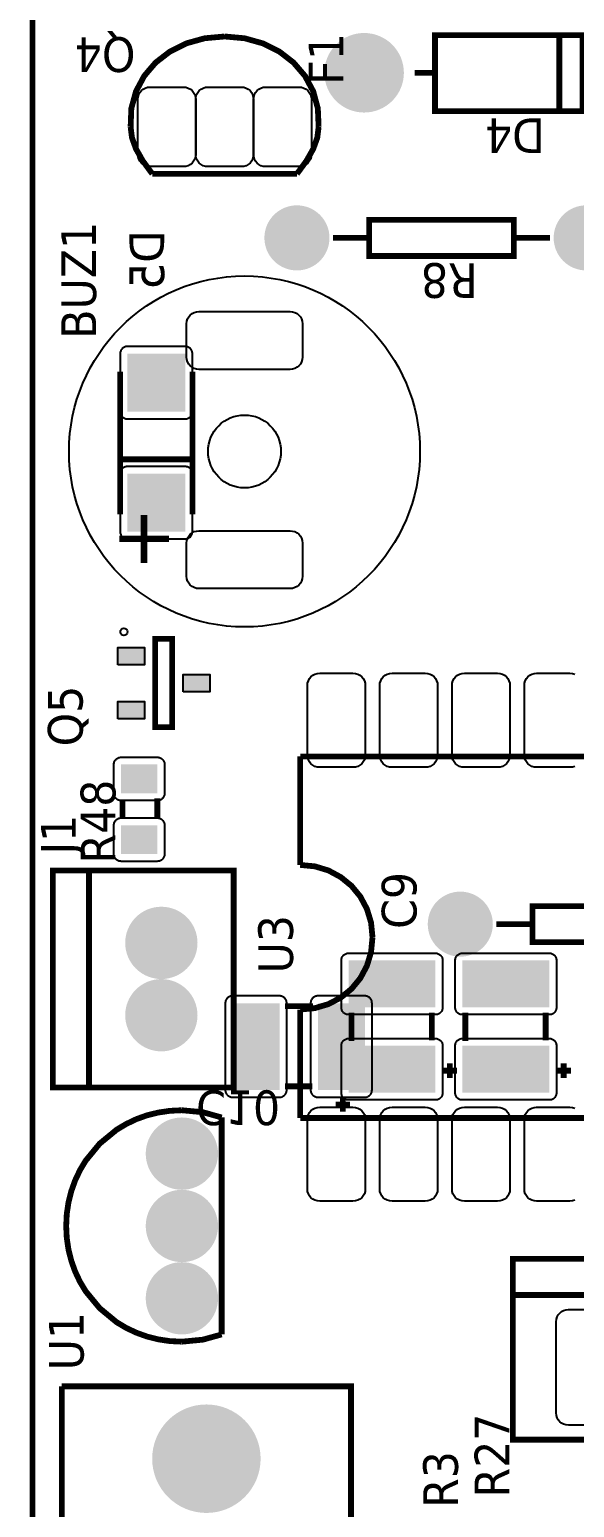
# Model space of a CAD drawing. Header units: millimetres. Extents: x 123.5 to 144.3, y 105.4 to 121.6.
# Drawn here: x 126.159 to 127.289, y 110.356 to 113.421 of the extents above; entities that cross this region are included whole.
import ezdxf

# ---------------------------------------------------------------- set-up
doc = ezdxf.new("R2010")
doc.units = ezdxf.units.MM
doc.layers.add('DESC', color=250, linetype='Continuous')
doc.styles.get("Standard").update_dxf_attribs({"font": 'tahoma.ttf'})

# ---------------------------------------------------------------- blocks, each defined once
blk = doc.blocks.new('RPAD')
blk.add_trace([(-0.5, -0.5), (-0.5, 0.5), (0.5, -0.5), (0.5, 0.5)])
blk = doc.blocks.new('EPAD')
at = {"const_width": 0.5}
blk.add_lwpolyline([(-0.25, 0, 1), (0.25, 0, 1)], format="xyb", close=True, dxfattribs=at)
blk = doc.blocks.new('CEGHV2')
for points, const_width in [([(126.3241, 109.9209), (131.1847, 109.9209), (131.1847, 113.926), (126.3241, 113.926), (126.3241, 109.9209)], 0.008), ([(126.3241, 109.9209), (131.1847, 109.9209), (131.1847, 113.926), (126.3241, 113.926), (126.3241, 109.9209)], 0.008), ([(126.3241, 109.9209), (131.1847, 109.9209), (131.1847, 113.926), (126.3241, 113.926), (126.3241, 109.9209)], 0.008), ([(128.0115, 113.6477), (128.3115, 113.6477), (128.3115, 113.8977), (128.0115, 113.8977), (128.0115, 113.6477)], 0.008), ([(128.0115, 113.6477), (128.3115, 113.6477), (128.3115, 113.8977), (128.0115, 113.8977), (128.0115, 113.6477)], 0.008), ([(128.0115, 113.6477), (128.3115, 113.6477), (128.3115, 113.8977), (128.0115, 113.8977), (128.0115, 113.6477)], 0.008), ([(127.5983, 113.8854), (127.5983, 113.4854), (126.7983, 113.4854)], 0.008), ([(126.7983, 113.8854), (127.5983, 113.8854)], 0.008), ([(127.5983, 113.8854), (127.5983, 113.4854), (126.7983, 113.4854)], 0.008), ([(126.7983, 113.8854), (127.5983, 113.8854)], 0.008), ([(127.5983, 113.8854), (127.5983, 113.4854), (126.7983, 113.4854)], 0.008), ([(126.7983, 113.8854), (127.5983, 113.8854)], 0.008), ([(127.6601, 113.7193), (127.6609, 113.7359), (127.6633, 113.752), (127.6672, 113.7675), (127.6725, 113.7822), (127.6791, 113.7963), (127.687, 113.8095), (127.7064, 113.833), (127.7299, 113.8524), (127.7431, 113.8603), (127.7571, 113.8669), (127.7719, 113.8722), (127.7874, 113.8761), (127.8035, 113.8785), (127.8201, 113.8793)], 0.008), ([(127.6601, 113.7193), (127.6609, 113.7359), (127.6633, 113.752), (127.6672, 113.7675), (127.6725, 113.7822), (127.6791, 113.7963), (127.687, 113.8095), (127.7064, 113.833), (127.7299, 113.8524), (127.7431, 113.8603), (127.7571, 113.8669), (127.7719, 113.8722), (127.7874, 113.8761), (127.8035, 113.8785), (127.8201, 113.8793)], 0.008), ([(127.6601, 113.7193), (127.6609, 113.7359), (127.6633, 113.752), (127.6672, 113.7675), (127.6725, 113.7822), (127.6791, 113.7963), (127.687, 113.8095), (127.7064, 113.833), (127.7299, 113.8524), (127.7431, 113.8603), (127.7571, 113.8669), (127.7719, 113.8722), (127.7874, 113.8761), (127.8035, 113.8785), (127.8201, 113.8793)], 0.008), ([(127.9801, 113.7193), (127.9793, 113.7359), (127.9769, 113.752), (127.9731, 113.7675), (127.9678, 113.7822), (127.9611, 113.7963), (127.9532, 113.8095), (127.9339, 113.833), (127.9103, 113.8524), (127.8971, 113.8603), (127.8831, 113.8669), (127.8683, 113.8722), (127.8528, 113.8761), (127.8367, 113.8785), (127.8201, 113.8793)], 0.008), ([(127.9801, 113.7193), (127.9793, 113.7359), (127.9769, 113.752), (127.9731, 113.7675), (127.9678, 113.7822), (127.9611, 113.7963), (127.9532, 113.8095), (127.9339, 113.833), (127.9103, 113.8524), (127.8971, 113.8603), (127.8831, 113.8669), (127.8683, 113.8722), (127.8528, 113.8761), (127.8367, 113.8785), (127.8201, 113.8793)], 0.008), ([(127.9801, 113.7193), (127.9793, 113.7359), (127.9769, 113.752), (127.9731, 113.7675), (127.9678, 113.7822), (127.9611, 113.7963), (127.9532, 113.8095), (127.9339, 113.833), (127.9103, 113.8524), (127.8971, 113.8603), (127.8831, 113.8669), (127.8683, 113.8722), (127.8528, 113.8761), (127.8367, 113.8785), (127.8201, 113.8793)], 0.008), ([(128.0115, 113.8477), (128.3115, 113.8477)], 0.008), ([(128.0115, 113.8477), (128.3115, 113.8477)], 0.008), ([(128.0115, 113.8477), (128.3115, 113.8477)], 0.008), ([(128.3832, 113.8013), (128.4102, 113.8013)], 0.008), ([(128.3832, 113.8013), (128.4102, 113.8013)], 0.008), ([(128.3832, 113.8013), (128.4102, 113.8013)], 0.008), ([(129.0011, 113.8047), (128.8041, 113.8047)], 0.008), ([(129.0011, 113.8047), (128.8041, 113.8047)], 0.008), ([(129.0011, 113.8047), (128.8041, 113.8047)], 0.008), ([(128.8801, 113.8047), (128.8801, 113.7047)], 0.008), ([(128.8801, 113.8047), (128.8801, 113.7047)], 0.008), ([(128.8801, 113.8047), (128.8801, 113.7047)], 0.008), ([(129.3398, 113.7902), (129.3247, 113.7883), (129.3092, 113.7827), (129.2927, 113.7733), (129.2748, 113.7602)], 0.008), ([(129.3398, 113.7902), (129.3247, 113.7883), (129.3092, 113.7827), (129.2927, 113.7733), (129.2748, 113.7602)], 0.008), ([(129.3398, 113.7902), (129.3247, 113.7883), (129.3092, 113.7827), (129.2927, 113.7733), (129.2748, 113.7602)], 0.008), ([(129.3398, 113.7902), (129.3654, 113.7892), (129.389, 113.7827), (129.4103, 113.7713), (129.4287, 113.7556), (129.4438, 113.736), (129.4552, 113.7133), (129.4623, 113.6878), (129.4648, 113.6602)], 0.008), ([(129.3398, 113.7902), (129.3654, 113.7892), (129.389, 113.7827), (129.4103, 113.7713), (129.4287, 113.7556), (129.4438, 113.736), (129.4552, 113.7133), (129.4623, 113.6878), (129.4648, 113.6602)], 0.008), ([(129.3398, 113.7902), (129.3654, 113.7892), (129.389, 113.7827), (129.4103, 113.7713), (129.4287, 113.7556), (129.4438, 113.736), (129.4552, 113.7133), (129.4623, 113.6878), (129.4648, 113.6602)], 0.008), ([(128.5097, 113.7562), (128.5097, 113.7326), (128.6318, 113.7326), (128.6318, 113.7562), (128.5097, 113.7562)], 0.00787), ([(128.5097, 113.7562), (128.5097, 113.7326), (128.6318, 113.7326), (128.6318, 113.7562), (128.5097, 113.7562)], 0.00787), ([(128.5097, 113.7562), (128.5097, 113.7326), (128.6318, 113.7326), (128.6318, 113.7562), (128.5097, 113.7562)], 0.00787), ([(129.2748, 113.7602), (129.2748, 113.5602)], 0.008), ([(129.2748, 113.7602), (129.2748, 113.5602)], 0.008), ([(129.2748, 113.7602), (129.2748, 113.5602)], 0.008), ([(128.3832, 113.7533), (128.4112, 113.7533)], 0.008), ([(128.3832, 113.7533), (128.4112, 113.7533)], 0.008), ([(128.3832, 113.7533), (128.4112, 113.7533)], 0.008), ([(127.6601, 113.7193), (127.6629, 113.6903), (127.6701, 113.6643)], 0.008), ([(127.6601, 113.7193), (127.6629, 113.6903), (127.6701, 113.6643)], 0.008), ([(127.6601, 113.7193), (127.6629, 113.6903), (127.6701, 113.6643)], 0.008), ([(127.9801, 113.7193), (127.9774, 113.6903), (127.9701, 113.6643)], 0.008), ([(127.9801, 113.7193), (127.9774, 113.6903), (127.9701, 113.6643)], 0.008), ([(127.9801, 113.7193), (127.9774, 113.6903), (127.9701, 113.6643)], 0.008), ([(128.8041, 113.7047), (129.0011, 113.7047)], 0.008), ([(128.8041, 113.7047), (129.0011, 113.7047)], 0.008), ([(128.8041, 113.7047), (129.0011, 113.7047)], 0.008), ([(127.6701, 113.6643), (127.9701, 113.6643)], 0.008), ([(127.6701, 113.6643), (127.9701, 113.6643)], 0.008), ([(127.6701, 113.6643), (127.9701, 113.6643)], 0.008), ([(129.3398, 113.5302), (129.3654, 113.5313), (129.389, 113.5377), (129.4103, 113.5491), (129.4287, 113.5649), (129.4438, 113.5844), (129.4552, 113.6072), (129.4623, 113.6326), (129.4648, 113.6602)], 0.008), ([(129.3398, 113.5302), (129.3654, 113.5313), (129.389, 113.5377), (129.4103, 113.5491), (129.4287, 113.5649), (129.4438, 113.5844), (129.4552, 113.6072), (129.4623, 113.6326), (129.4648, 113.6602)], 0.008), ([(129.3398, 113.5302), (129.3654, 113.5313), (129.389, 113.5377), (129.4103, 113.5491), (129.4287, 113.5649), (129.4438, 113.5844), (129.4552, 113.6072), (129.4623, 113.6326), (129.4648, 113.6602)], 0.008), ([(128.0131, 113.5768), (128.0131, 113.5388)], 0.008), ([(128.0131, 113.5768), (128.0131, 113.5388)], 0.008), ([(128.0131, 113.5768), (128.0131, 113.5388)], 0.008), ([(128.1241, 113.5768), (128.1241, 113.5378)], 0.008), ([(128.1241, 113.5768), (128.1241, 113.5378)], 0.008), ([(128.1241, 113.5768), (128.1241, 113.5378)], 0.008), ([(127.9693, 113.5557), (128.1193, 113.5557)], 0.008), ([(127.9693, 113.5557), (127.9693, 111.5557)], 0.008), ([(127.9693, 113.5557), (128.1193, 113.5557)], 0.008), ([(127.9693, 113.5557), (127.9693, 111.5557)], 0.008), ([(127.9693, 113.5557), (128.1193, 113.5557)], 0.008), ([(127.9693, 113.5557), (127.9693, 111.5557)], 0.008), ([(128.2193, 113.4557), (128.1987, 113.4577), (128.1796, 113.4635), (128.1626, 113.4726), (128.1479, 113.4847), (128.1359, 113.4995), (128.1269, 113.5165), (128.1213, 113.5353), (128.1193, 113.5557)], 0.008), ([(128.2193, 113.4557), (128.1987, 113.4577), (128.1796, 113.4635), (128.1626, 113.4726), (128.1479, 113.4847), (128.1359, 113.4995), (128.1269, 113.5165), (128.1213, 113.5353), (128.1193, 113.5557)], 0.008), ([(128.2193, 113.4557), (128.1987, 113.4577), (128.1796, 113.4635), (128.1626, 113.4726), (128.1479, 113.4847), (128.1359, 113.4995), (128.1269, 113.5165), (128.1213, 113.5353), (128.1193, 113.5557)], 0.008), ([(128.2193, 113.4557), (128.2397, 113.4577), (128.2586, 113.4635), (128.2756, 113.4726), (128.2903, 113.4847), (128.3024, 113.4995), (128.3116, 113.5165), (128.3173, 113.5353), (128.3193, 113.5557)], 0.008), ([(128.2193, 113.4557), (128.2397, 113.4577), (128.2586, 113.4635), (128.2756, 113.4726), (128.2903, 113.4847), (128.3024, 113.4995), (128.3116, 113.5165), (128.3173, 113.5353), (128.3193, 113.5557)], 0.008), ([(128.2193, 113.4557), (128.2397, 113.4577), (128.2586, 113.4635), (128.2756, 113.4726), (128.2903, 113.4847), (128.3024, 113.4995), (128.3116, 113.5165), (128.3173, 113.5353), (128.3193, 113.5557)], 0.008), ([(128.3193, 113.5557), (128.4693, 113.5557)], 0.008), ([(128.3193, 113.5557), (128.4693, 113.5557)], 0.008), ([(128.3193, 113.5557), (128.4693, 113.5557)], 0.008), ([(128.4693, 113.5557), (128.4693, 111.5557)], 0.008), ([(128.4693, 113.5557), (128.4693, 111.5557)], 0.008), ([(128.4693, 113.5557), (128.4693, 111.5557)], 0.008), ([(129.3398, 113.5302), (129.3247, 113.5321), (129.3092, 113.5377), (129.2927, 113.5471), (129.2748, 113.5602)], 0.008), ([(129.3398, 113.5302), (129.3247, 113.5321), (129.3092, 113.5377), (129.2927, 113.5471), (129.2748, 113.5602)], 0.008), ([(129.3398, 113.5302), (129.3247, 113.5321), (129.3092, 113.5377), (129.2927, 113.5471), (129.2748, 113.5602)], 0.008), ([(129.1863, 113.4602), (129.1863, 113.5102)], 0.008), ([(129.1863, 113.4602), (129.1863, 113.5102)], 0.008), ([(129.1863, 113.4602), (129.1863, 113.5102)], 0.008), ([(127.9981, 113.4968), (127.9781, 113.4968)], 0.008), ([(127.9981, 113.4968), (127.9781, 113.4968)], 0.008), ([(127.9981, 113.4968), (127.9781, 113.4968)], 0.008), ([(127.9881, 113.5068), (127.9881, 113.4868)], 0.008), ([(127.9881, 113.5068), (127.9881, 113.4868)], 0.008), ([(127.9881, 113.5068), (127.9881, 113.4868)], 0.008), ([(128.1148, 113.4848), (128.0758, 113.4848)], 0.008), ([(128.1148, 113.4848), (128.0758, 113.4848)], 0.008), ([(128.1148, 113.4848), (128.0758, 113.4848)], 0.008), ([(129.1613, 113.2602), (129.2113, 113.2602), (129.2113, 113.4602), (129.1613, 113.4602), (129.1613, 113.2602)], 0.008), ([(129.1613, 113.2602), (129.2113, 113.2602), (129.2113, 113.4602), (129.1613, 113.4602), (129.1613, 113.2602)], 0.008), ([(129.1613, 113.2602), (129.2113, 113.2602), (129.2113, 113.4602), (129.1613, 113.4602), (129.1613, 113.2602)], 0.008), ([(129.4146, 113.3693), (129.4146, 113.3973)], 0.008), ([(129.4146, 113.3693), (129.4146, 113.3973)], 0.008), ([(129.4146, 113.3693), (129.4146, 113.3973)], 0.008), ([(128.1148, 113.3738), (128.0768, 113.3738)], 0.008), ([(128.1148, 113.3738), (128.0768, 113.3738)], 0.008), ([(128.1148, 113.3738), (128.0768, 113.3738)], 0.008), ([(129.3616, 113.1653), (129.4666, 113.1653), (129.4666, 113.3693), (129.3616, 113.3693), (129.3616, 113.1653)], 0.008), ([(129.3616, 113.1653), (129.4666, 113.1653), (129.4666, 113.3693), (129.3616, 113.3693), (129.3616, 113.1653)], 0.008), ([(129.3616, 113.1653), (129.4666, 113.1653), (129.4666, 113.3693), (129.3616, 113.3693), (129.3616, 113.1653)], 0.008), ([(128.0448, 113.3488), (128.0248, 113.3488)], 0.008), ([(128.0448, 113.3488), (128.0248, 113.3488)], 0.008), ([(128.0448, 113.3488), (128.0248, 113.3488)], 0.008), ([(128.0348, 113.3588), (128.0348, 113.3388)], 0.008), ([(128.0348, 113.3588), (128.0348, 113.3388)], 0.008), ([(128.0348, 113.3588), (128.0348, 113.3388)], 0.008), ([(128.1148, 113.3273), (128.0758, 113.3273)], 0.008), ([(128.1148, 113.3273), (128.0758, 113.3273)], 0.008), ([(128.1148, 113.3273), (128.0758, 113.3273)], 0.008), ([(128.2374, 113.2843), (128.2374, 113.2343)], 0.008), ([(128.2374, 113.2843), (128.2374, 113.2343)], 0.008), ([(128.2374, 113.2843), (128.2374, 113.2343)], 0.008), ([(127.5246, 112.3617), (127.7746, 112.3617), (127.7746, 113.2617), (127.5246, 113.2617), (127.5246, 112.3617)], 0.008), ([(127.5246, 112.3617), (127.7746, 112.3617), (127.7746, 113.2617), (127.5246, 113.2617), (127.5246, 112.3617)], 0.008), ([(127.5246, 112.3617), (127.7746, 112.3617), (127.7746, 113.2617), (127.5246, 113.2617), (127.5246, 112.3617)], 0.008), ([(127.7246, 113.2617), (127.7246, 112.3617)], 0.008), ([(127.7246, 113.2617), (127.7246, 112.3617)], 0.008), ([(127.7246, 113.2617), (127.7246, 112.3617)], 0.008), ([(129.1863, 113.2102), (129.1863, 113.2602)], 0.008), ([(129.1863, 113.2102), (129.1863, 113.2602)], 0.008), ([(129.1863, 113.2102), (129.1863, 113.2602)], 0.008), ([(128.2124, 113.0343), (128.2624, 113.0343), (128.2624, 113.2343), (128.2124, 113.2343), (128.2124, 113.0343)], 0.008), ([(128.2124, 113.0343), (128.2624, 113.0343), (128.2624, 113.2343), (128.2124, 113.2343), (128.2124, 113.0343)], 0.008), ([(128.2124, 113.0343), (128.2624, 113.0343), (128.2624, 113.2343), (128.2124, 113.2343), (128.2124, 113.0343)], 0.008), ([(128.1148, 113.2163), (128.0768, 113.2163)], 0.008), ([(128.1148, 113.2163), (128.0768, 113.2163)], 0.008), ([(128.1148, 113.2163), (128.0768, 113.2163)], 0.008), ([(128.0448, 113.1913), (128.0248, 113.1913)], 0.008), ([(128.0448, 113.1913), (128.0248, 113.1913)], 0.008), ([(128.0448, 113.1913), (128.0248, 113.1913)], 0.008), ([(128.0348, 113.2013), (128.0348, 113.1813)], 0.008), ([(128.0348, 113.2013), (128.0348, 113.1813)], 0.008), ([(128.0348, 113.2013), (128.0348, 113.1813)], 0.008), ([(129.3626, 113.1973), (129.4656, 113.1973)], 0.008), ([(129.3626, 113.1973), (129.4656, 113.1973)], 0.008), ([(129.3626, 113.1973), (129.4656, 113.1973)], 0.008)]:
    blk.add_lwpolyline(points, dxfattribs=dict(const_width=const_width))
for points in [[(128.3342, 113.8133), (128.3742, 113.8133), (128.3753, 113.8133), (128.3763, 113.8131), (128.3772, 113.8129), (128.3782, 113.8126), (128.379, 113.8121), (128.3799, 113.8117), (128.3806, 113.8111), (128.3813, 113.8104), (128.382, 113.8097), (128.3825, 113.809), (128.383, 113.8081), (128.3835, 113.8073), (128.3838, 113.8063), (128.384, 113.8054), (128.3842, 113.8044), (128.3842, 113.8033), (128.3842, 113.7533), (128.3842, 113.7523), (128.384, 113.7513), (128.3838, 113.7503), (128.3835, 113.7494), (128.383, 113.7485), (128.3825, 113.7477), (128.382, 113.7469), (128.3813, 113.7462), (128.3806, 113.7456), (128.3799, 113.745), (128.379, 113.7445), (128.3782, 113.7441), (128.3772, 113.7438), (128.3763, 113.7435), (128.3753, 113.7434), (128.3742, 113.7433), (128.3342, 113.7433), (128.3332, 113.7434), (128.3322, 113.7435), (128.3312, 113.7438), (128.3303, 113.7441), (128.3294, 113.7445), (128.3286, 113.745), (128.3278, 113.7456), (128.3271, 113.7462), (128.3265, 113.7469), (128.3259, 113.7477), (128.3254, 113.7485), (128.325, 113.7494), (128.3247, 113.7503), (128.3244, 113.7513), (128.3243, 113.7523), (128.3242, 113.7533), (128.3242, 113.8033), (128.3243, 113.8044), (128.3244, 113.8054), (128.3247, 113.8063), (128.325, 113.8073), (128.3254, 113.8081), (128.3259, 113.809), (128.3265, 113.8097), (128.3271, 113.8104), (128.3278, 113.8111), (128.3286, 113.8117), (128.3294, 113.8121), (128.3303, 113.8126), (128.3312, 113.8129), (128.3322, 113.8131), (128.3332, 113.8133), (128.3342, 113.8133)], [(128.4182, 113.8133), (128.4582, 113.8133), (128.4593, 113.8133), (128.4603, 113.8131), (128.4612, 113.8129), (128.4622, 113.8126), (128.463, 113.8121), (128.4639, 113.8117), (128.4646, 113.8111), (128.4653, 113.8104), (128.466, 113.8097), (128.4665, 113.809), (128.467, 113.8081), (128.4675, 113.8073), (128.4678, 113.8063), (128.468, 113.8054), (128.4682, 113.8044), (128.4682, 113.8033), (128.4682, 113.7533), (128.4682, 113.7523), (128.468, 113.7513), (128.4678, 113.7503), (128.4675, 113.7494), (128.467, 113.7485), (128.4665, 113.7477), (128.466, 113.7469), (128.4653, 113.7462), (128.4646, 113.7456), (128.4639, 113.745), (128.463, 113.7445), (128.4622, 113.7441), (128.4612, 113.7438), (128.4603, 113.7435), (128.4593, 113.7434), (128.4582, 113.7433), (128.4182, 113.7433), (128.4172, 113.7434), (128.4162, 113.7435), (128.4152, 113.7438), (128.4143, 113.7441), (128.4134, 113.7445), (128.4126, 113.745), (128.4118, 113.7456), (128.4111, 113.7462), (128.4105, 113.7469), (128.4099, 113.7477), (128.4094, 113.7485), (128.409, 113.7494), (128.4087, 113.7503), (128.4084, 113.7513), (128.4083, 113.7523), (128.4082, 113.7533), (128.4082, 113.8033), (128.4083, 113.8044), (128.4084, 113.8054), (128.4087, 113.8063), (128.409, 113.8073), (128.4094, 113.8081), (128.4099, 113.809), (128.4105, 113.8097), (128.4111, 113.8104), (128.4118, 113.8111), (128.4126, 113.8117), (128.4134, 113.8121), (128.4143, 113.8126), (128.4152, 113.8129), (128.4162, 113.8131), (128.4172, 113.8133), (128.4182, 113.8133)], [(128.5213, 113.8081), (128.5453, 113.8081), (128.5453, 113.7711), (128.5213, 113.7711), (128.5213, 113.8081)], [(128.5961, 113.8081), (128.6201, 113.8081), (128.6201, 113.7711), (128.5961, 113.7711), (128.5961, 113.8081)], [(128.8601, 113.8047), (128.7801, 113.8047), (128.7791, 113.8047), (128.7781, 113.8045), (128.7771, 113.8043), (128.7762, 113.8039), (128.7753, 113.8035), (128.7745, 113.803), (128.7737, 113.8025), (128.773, 113.8018), (128.7724, 113.8011), (128.7718, 113.8003), (128.7713, 113.7995), (128.7709, 113.7986), (128.7706, 113.7977), (128.7703, 113.7968), (128.7702, 113.7957), (128.7701, 113.7947), (128.7701, 113.7147), (128.7702, 113.7137), (128.7703, 113.7127), (128.7706, 113.7117), (128.7709, 113.7108), (128.7713, 113.7099), (128.7718, 113.7091), (128.7724, 113.7083), (128.773, 113.7076), (128.7737, 113.707), (128.7745, 113.7064), (128.7753, 113.7059), (128.7762, 113.7055), (128.7771, 113.7052), (128.7781, 113.7049), (128.7791, 113.7048), (128.7801, 113.7047), (128.8601, 113.7047), (128.8612, 113.7048), (128.8622, 113.7049), (128.8631, 113.7052), (128.8641, 113.7055), (128.8649, 113.7059), (128.8658, 113.7064), (128.8665, 113.707), (128.8672, 113.7076), (128.8679, 113.7083), (128.8684, 113.7091), (128.8689, 113.7099), (128.8693, 113.7108), (128.8697, 113.7117), (128.8699, 113.7127), (128.8701, 113.7137), (128.8701, 113.7147), (128.8701, 113.7947), (128.8701, 113.7957), (128.8699, 113.7968), (128.8697, 113.7977), (128.8693, 113.7986), (128.8689, 113.7995), (128.8684, 113.8003), (128.8679, 113.8011), (128.8672, 113.8018), (128.8665, 113.8025), (128.8658, 113.803), (128.8649, 113.8035), (128.8641, 113.8039), (128.8631, 113.8043), (128.8622, 113.8045), (128.8612, 113.8047), (128.8601, 113.8047)], [(129.0261, 113.8047), (128.9461, 113.8047), (128.9451, 113.8047), (128.9441, 113.8045), (128.9431, 113.8043), (128.9422, 113.8039), (128.9413, 113.8035), (128.9405, 113.803), (128.9397, 113.8025), (128.939, 113.8018), (128.9384, 113.8011), (128.9378, 113.8003), (128.9373, 113.7995), (128.9369, 113.7986), (128.9366, 113.7977), (128.9363, 113.7968), (128.9362, 113.7957), (128.9361, 113.7947), (128.9361, 113.7147), (128.9362, 113.7137), (128.9363, 113.7127), (128.9366, 113.7117), (128.9369, 113.7108), (128.9373, 113.7099), (128.9378, 113.7091), (128.9384, 113.7083), (128.939, 113.7076), (128.9397, 113.707), (128.9405, 113.7064), (128.9413, 113.7059), (128.9422, 113.7055), (128.9431, 113.7052), (128.9441, 113.7049), (128.9451, 113.7048), (128.9461, 113.7047), (129.0261, 113.7047), (129.0272, 113.7048), (129.0282, 113.7049), (129.0291, 113.7052), (129.0301, 113.7055), (129.0309, 113.7059), (129.0318, 113.7064), (129.0325, 113.707), (129.0332, 113.7076), (129.0339, 113.7083), (129.0344, 113.7091), (129.0349, 113.7099), (129.0353, 113.7108), (129.0357, 113.7117), (129.0359, 113.7127), (129.0361, 113.7137), (129.0361, 113.7147), (129.0361, 113.7947), (129.0361, 113.7957), (129.0359, 113.7968), (129.0357, 113.7977), (129.0353, 113.7986), (129.0349, 113.7995), (129.0344, 113.8003), (129.0339, 113.8011), (129.0332, 113.8018), (129.0325, 113.8025), (129.0318, 113.803), (129.0309, 113.8035), (129.0301, 113.8039), (129.0291, 113.8043), (129.0282, 113.8045), (129.0272, 113.8047), (129.0261, 113.8047)], [(129.3948, 113.7632), (129.3948, 113.7172), (129.3945, 113.7137), (129.3935, 113.7105), (129.3919, 113.7076), (129.3899, 113.7051), (129.3874, 113.7031), (129.3845, 113.7015), (129.3813, 113.7006), (129.3778, 113.7002), (129.3018, 113.7002), (129.2983, 113.7006), (129.2951, 113.7015), (129.2922, 113.7031), (129.2897, 113.7051), (129.2877, 113.7076), (129.2861, 113.7105), (129.2851, 113.7137), (129.2848, 113.7172), (129.2848, 113.7632), (129.2851, 113.7667), (129.2861, 113.7699), (129.2877, 113.7728), (129.2897, 113.7753), (129.2922, 113.7774), (129.2951, 113.7789), (129.2983, 113.7799), (129.3018, 113.7802), (129.3778, 113.7802), (129.3813, 113.7799), (129.3845, 113.7789), (129.3874, 113.7774), (129.3899, 113.7753), (129.3919, 113.7728), (129.3935, 113.7699), (129.3945, 113.7667), (129.3948, 113.7632)], [(128.5587, 113.7176), (128.5827, 113.7176), (128.5827, 113.6806), (128.5587, 113.6806), (128.5587, 113.7176)], [(128.7184, 113.7127), (128.7644, 113.7127), (128.7679, 113.7123), (128.7711, 113.7114), (128.774, 113.7098), (128.7765, 113.7077), (128.7785, 113.7052), (128.7801, 113.7024), (128.781, 113.6991), (128.7814, 113.6957), (128.7814, 113.5697), (128.781, 113.5662), (128.7801, 113.563), (128.7785, 113.5601), (128.7765, 113.5576), (128.774, 113.5555), (128.7711, 113.554), (128.7679, 113.553), (128.7644, 113.5527), (128.7184, 113.5527), (128.7149, 113.553), (128.7117, 113.554), (128.7088, 113.5555), (128.7063, 113.5576), (128.7042, 113.5601), (128.7027, 113.563), (128.7017, 113.5662), (128.7014, 113.5697), (128.7014, 113.6957), (128.7017, 113.6991), (128.7027, 113.7024), (128.7042, 113.7052), (128.7063, 113.7077), (128.7088, 113.7098), (128.7117, 113.7114), (128.7149, 113.7123), (128.7184, 113.7127)], [(129.0215, 113.7127), (129.0675, 113.7127), (129.071, 113.7123), (129.0742, 113.7114), (129.0771, 113.7098), (129.0796, 113.7077), (129.0817, 113.7052), (129.0832, 113.7024), (129.0842, 113.6991), (129.0845, 113.6957), (129.0845, 113.5697), (129.0842, 113.5662), (129.0832, 113.563), (129.0817, 113.5601), (129.0796, 113.5576), (129.0771, 113.5555), (129.0742, 113.554), (129.071, 113.553), (129.0675, 113.5527), (129.0215, 113.5527), (129.018, 113.553), (129.0148, 113.554), (129.0119, 113.5555), (129.0094, 113.5576), (129.0074, 113.5601), (129.0058, 113.563), (129.0049, 113.5662), (129.0045, 113.5697), (129.0045, 113.6957), (129.0049, 113.6991), (129.0058, 113.7024), (129.0074, 113.7052), (129.0094, 113.7077), (129.0119, 113.7098), (129.0148, 113.7114), (129.018, 113.7123), (129.0215, 113.7127)], [(129.3948, 113.6832), (129.3948, 113.6372), (129.3945, 113.6337), (129.3935, 113.6305), (129.3919, 113.6276), (129.3899, 113.6251), (129.3874, 113.6231), (129.3845, 113.6215), (129.3813, 113.6206), (129.3778, 113.6202), (129.3018, 113.6202), (129.2983, 113.6206), (129.2951, 113.6215), (129.2922, 113.6231), (129.2897, 113.6251), (129.2877, 113.6276), (129.2861, 113.6305), (129.2851, 113.6337), (129.2848, 113.6372), (129.2848, 113.6832), (129.2851, 113.6867), (129.2861, 113.6899), (129.2877, 113.6928), (129.2897, 113.6953), (129.2922, 113.6974), (129.2951, 113.6989), (129.2983, 113.6999), (129.3018, 113.7002), (129.3778, 113.7002), (129.3813, 113.6999), (129.3845, 113.6989), (129.3874, 113.6974), (129.3899, 113.6953), (129.3919, 113.6928), (129.3935, 113.6899), (129.3945, 113.6867), (129.3948, 113.6832)], [(127.9981, 113.6493), (127.9981, 113.5843), (127.9982, 113.5833), (127.9983, 113.5823), (127.9986, 113.5813), (127.9989, 113.5804), (127.9993, 113.5795), (127.9998, 113.5787), (128.0004, 113.5779), (128.001, 113.5772), (128.0017, 113.5766), (128.0025, 113.576), (128.0033, 113.5755), (128.0042, 113.5751), (128.0051, 113.5747), (128.0061, 113.5745), (128.0071, 113.5744), (128.0081, 113.5743), (128.1281, 113.5743), (128.1292, 113.5744), (128.1302, 113.5745), (128.1312, 113.5747), (128.1321, 113.5751), (128.133, 113.5755), (128.1338, 113.576), (128.1346, 113.5766), (128.1353, 113.5772), (128.1359, 113.5779), (128.1365, 113.5787), (128.137, 113.5795), (128.1374, 113.5804), (128.1377, 113.5813), (128.1379, 113.5823), (128.1381, 113.5833), (128.1381, 113.5843), (128.1381, 113.6493), (128.1381, 113.6503), (128.1379, 113.6513), (128.1377, 113.6523), (128.1374, 113.6532), (128.137, 113.6541), (128.1365, 113.6549), (128.1359, 113.6557), (128.1353, 113.6564), (128.1346, 113.6571), (128.1338, 113.6576), (128.133, 113.6581), (128.1321, 113.6585), (128.1312, 113.6589), (128.1302, 113.6591), (128.1292, 113.6593), (128.1281, 113.6593), (128.0081, 113.6593), (128.0071, 113.6593), (128.0061, 113.6591), (128.0051, 113.6589), (128.0042, 113.6585), (128.0033, 113.6581), (128.0025, 113.6576), (128.0017, 113.6571), (128.001, 113.6564), (128.0004, 113.6557), (127.9998, 113.6549), (127.9993, 113.6541), (127.9989, 113.6532), (127.9986, 113.6523), (127.9983, 113.6513), (127.9982, 113.6503), (127.9981, 113.6493)], [(129.3948, 113.6032), (129.3948, 113.5572), (129.3945, 113.5537), (129.3935, 113.5505), (129.3919, 113.5476), (129.3899, 113.5451), (129.3874, 113.5431), (129.3845, 113.5415), (129.3813, 113.5406), (129.3778, 113.5402), (129.3018, 113.5402), (129.2983, 113.5406), (129.2951, 113.5415), (129.2922, 113.5431), (129.2897, 113.5451), (129.2877, 113.5476), (129.2861, 113.5505), (129.2851, 113.5537), (129.2848, 113.5572), (129.2848, 113.6032), (129.2851, 113.6067), (129.2861, 113.6099), (129.2877, 113.6128), (129.2897, 113.6153), (129.2922, 113.6174), (129.2951, 113.6189), (129.2983, 113.6199), (129.3018, 113.6202), (129.3778, 113.6202), (129.3813, 113.6199), (129.3845, 113.6189), (129.3874, 113.6174), (129.3899, 113.6153), (129.3919, 113.6128), (129.3935, 113.6099), (129.3945, 113.6067), (129.3948, 113.6032)], [(127.9843, 113.5287), (127.9843, 113.4827), (127.984, 113.4792), (127.983, 113.476), (127.9815, 113.4731), (127.9794, 113.4706), (127.9769, 113.4686), (127.974, 113.467), (127.9708, 113.466), (127.9673, 113.4657), (127.8713, 113.4657), (127.8678, 113.466), (127.8646, 113.467), (127.8617, 113.4686), (127.8592, 113.4706), (127.8572, 113.4731), (127.8556, 113.476), (127.8547, 113.4792), (127.8543, 113.4827), (127.8543, 113.5287), (127.8547, 113.5322), (127.8556, 113.5354), (127.8572, 113.5383), (127.8592, 113.5408), (127.8617, 113.5429), (127.8646, 113.5444), (127.8678, 113.5454), (127.8713, 113.5457), (127.9673, 113.5457), (127.9708, 113.5454), (127.974, 113.5444), (127.9769, 113.5429), (127.9794, 113.5408), (127.9815, 113.5383), (127.983, 113.5354), (127.984, 113.5322), (127.9843, 113.5287)], [(127.9981, 113.5313), (127.9981, 113.4663), (127.9982, 113.4653), (127.9983, 113.4643), (127.9986, 113.4633), (127.9989, 113.4624), (127.9993, 113.4615), (127.9998, 113.4607), (128.0004, 113.4599), (128.001, 113.4592), (128.0017, 113.4586), (128.0025, 113.458), (128.0033, 113.4575), (128.0042, 113.4571), (128.0051, 113.4567), (128.0061, 113.4565), (128.0071, 113.4564), (128.0081, 113.4563), (128.1281, 113.4563), (128.1292, 113.4564), (128.1302, 113.4565), (128.1312, 113.4567), (128.1321, 113.4571), (128.133, 113.4575), (128.1338, 113.458), (128.1346, 113.4586), (128.1353, 113.4592), (128.1359, 113.4599), (128.1365, 113.4607), (128.137, 113.4615), (128.1374, 113.4624), (128.1377, 113.4633), (128.1379, 113.4643), (128.1381, 113.4653), (128.1381, 113.4663), (128.1381, 113.5313), (128.1381, 113.5323), (128.1379, 113.5333), (128.1377, 113.5343), (128.1374, 113.5352), (128.137, 113.5361), (128.1365, 113.5369), (128.1359, 113.5377), (128.1353, 113.5384), (128.1346, 113.5391), (128.1338, 113.5396), (128.133, 113.5401), (128.1321, 113.5405), (128.1312, 113.5409), (128.1302, 113.5411), (128.1292, 113.5413), (128.1281, 113.5413), (128.0081, 113.5413), (128.0071, 113.5413), (128.0061, 113.5411), (128.0051, 113.5409), (128.0042, 113.5405), (128.0033, 113.5401), (128.0025, 113.5396), (128.0017, 113.5391), (128.001, 113.5384), (128.0004, 113.5377), (127.9998, 113.5369), (127.9993, 113.5361), (127.9989, 113.5352), (127.9986, 113.5343), (127.9983, 113.5333), (127.9982, 113.5323), (127.9981, 113.5313)], [(128.4543, 113.4827), (128.4543, 113.5287), (128.4547, 113.5322), (128.4556, 113.5354), (128.4572, 113.5383), (128.4592, 113.5408), (128.4617, 113.5429), (128.4646, 113.5444), (128.4678, 113.5454), (128.4713, 113.5457), (128.5673, 113.5457), (128.5708, 113.5454), (128.574, 113.5444), (128.5769, 113.5429), (128.5794, 113.5408), (128.5815, 113.5383), (128.583, 113.5354), (128.584, 113.5322), (128.5843, 113.5287), (128.5843, 113.4827), (128.584, 113.4792), (128.583, 113.476), (128.5815, 113.4731), (128.5794, 113.4706), (128.5769, 113.4686), (128.574, 113.467), (128.5708, 113.466), (128.5673, 113.4657), (128.4713, 113.4657), (128.4678, 113.466), (128.4646, 113.467), (128.4617, 113.4686), (128.4592, 113.4706), (128.4572, 113.4731), (128.4556, 113.476), (128.4547, 113.4792), (128.4543, 113.4827)], [(128.0693, 113.3588), (128.0043, 113.3588), (128.0032, 113.3588), (128.0022, 113.359), (128.0013, 113.3592), (128.0003, 113.3595), (127.9995, 113.36), (127.9986, 113.3604), (127.9979, 113.361), (127.9972, 113.3617), (127.9965, 113.3624), (127.9959, 113.3631), (127.9954, 113.364), (127.995, 113.3648), (127.9947, 113.3658), (127.9945, 113.3667), (127.9943, 113.3677), (127.9943, 113.3688), (127.9943, 113.4888), (127.9943, 113.4898), (127.9945, 113.4908), (127.9947, 113.4918), (127.995, 113.4927), (127.9954, 113.4936), (127.9959, 113.4944), (127.9965, 113.4952), (127.9972, 113.4959), (127.9979, 113.4965), (127.9986, 113.4971), (127.9995, 113.4976), (128.0003, 113.498), (128.0013, 113.4983), (128.0022, 113.4986), (128.0032, 113.4987), (128.0043, 113.4988), (128.0693, 113.4988), (128.0703, 113.4987), (128.0713, 113.4986), (128.0723, 113.4983), (128.0732, 113.498), (128.0741, 113.4976), (128.0749, 113.4971), (128.0757, 113.4965), (128.0764, 113.4959), (128.077, 113.4952), (128.0776, 113.4944), (128.0781, 113.4936), (128.0785, 113.4927), (128.0788, 113.4918), (128.0791, 113.4908), (128.0792, 113.4898), (128.0793, 113.4888), (128.0793, 113.3688), (128.0792, 113.3677), (128.0791, 113.3667), (128.0788, 113.3658), (128.0785, 113.3648), (128.0781, 113.364), (128.0776, 113.3631), (128.077, 113.3624), (128.0764, 113.3617), (128.0757, 113.361), (128.0749, 113.3604), (128.0741, 113.36), (128.0732, 113.3595), (128.0723, 113.3592), (128.0713, 113.359), (128.0703, 113.3588), (128.0693, 113.3588)], [(128.1873, 113.3588), (128.1223, 113.3588), (128.1212, 113.3588), (128.1202, 113.359), (128.1193, 113.3592), (128.1183, 113.3595), (128.1175, 113.36), (128.1166, 113.3604), (128.1159, 113.361), (128.1152, 113.3617), (128.1145, 113.3624), (128.1139, 113.3631), (128.1134, 113.364), (128.113, 113.3648), (128.1127, 113.3658), (128.1125, 113.3667), (128.1123, 113.3677), (128.1123, 113.3688), (128.1123, 113.4888), (128.1123, 113.4898), (128.1125, 113.4908), (128.1127, 113.4918), (128.113, 113.4927), (128.1134, 113.4936), (128.1139, 113.4944), (128.1145, 113.4952), (128.1152, 113.4959), (128.1159, 113.4965), (128.1166, 113.4971), (128.1175, 113.4976), (128.1183, 113.498), (128.1193, 113.4983), (128.1202, 113.4986), (128.1212, 113.4987), (128.1223, 113.4988), (128.1873, 113.4988), (128.1883, 113.4987), (128.1893, 113.4986), (128.1903, 113.4983), (128.1912, 113.498), (128.1921, 113.4976), (128.1929, 113.4971), (128.1937, 113.4965), (128.1944, 113.4959), (128.195, 113.4952), (128.1956, 113.4944), (128.1961, 113.4936), (128.1965, 113.4927), (128.1968, 113.4918), (128.1971, 113.4908), (128.1972, 113.4898), (128.1973, 113.4888), (128.1973, 113.3688), (128.1972, 113.3677), (128.1971, 113.3667), (128.1968, 113.3658), (128.1965, 113.3648), (128.1961, 113.364), (128.1956, 113.3631), (128.195, 113.3624), (128.1944, 113.3617), (128.1937, 113.361), (128.1929, 113.3604), (128.1921, 113.36), (128.1912, 113.3595), (128.1903, 113.3592), (128.1893, 113.359), (128.1883, 113.3588), (128.1873, 113.3588)], [(127.9843, 113.4287), (127.9843, 113.3827), (127.984, 113.3792), (127.983, 113.376), (127.9815, 113.3731), (127.9794, 113.3706), (127.9769, 113.3686), (127.974, 113.367), (127.9708, 113.366), (127.9673, 113.3657), (127.8713, 113.3657), (127.8678, 113.366), (127.8646, 113.367), (127.8617, 113.3686), (127.8592, 113.3706), (127.8572, 113.3731), (127.8556, 113.376), (127.8547, 113.3792), (127.8543, 113.3827), (127.8543, 113.4287), (127.8547, 113.4322), (127.8556, 113.4354), (127.8572, 113.4383), (127.8592, 113.4408), (127.8617, 113.4429), (127.8646, 113.4444), (127.8678, 113.4454), (127.8713, 113.4457), (127.9673, 113.4457), (127.9708, 113.4454), (127.974, 113.4444), (127.9769, 113.4429), (127.9794, 113.4408), (127.9815, 113.4383), (127.983, 113.4354), (127.984, 113.4322), (127.9843, 113.4287)], [(128.4543, 113.3827), (128.4543, 113.4287), (128.4547, 113.4322), (128.4556, 113.4354), (128.4572, 113.4383), (128.4592, 113.4408), (128.4617, 113.4429), (128.4646, 113.4444), (128.4678, 113.4454), (128.4713, 113.4457), (128.5673, 113.4457), (128.5708, 113.4454), (128.574, 113.4444), (128.5769, 113.4429), (128.5794, 113.4408), (128.5815, 113.4383), (128.583, 113.4354), (128.584, 113.4322), (128.5843, 113.4287), (128.5843, 113.3827), (128.584, 113.3792), (128.583, 113.376), (128.5815, 113.3731), (128.5794, 113.3706), (128.5769, 113.3686), (128.574, 113.367), (128.5708, 113.366), (128.5673, 113.3657), (128.4713, 113.3657), (128.4678, 113.366), (128.4646, 113.367), (128.4617, 113.3686), (128.4592, 113.3706), (128.4572, 113.3731), (128.4556, 113.376), (128.4547, 113.3792), (128.4543, 113.3827)], [(127.9843, 113.3287), (127.9843, 113.2827), (127.984, 113.2792), (127.983, 113.276), (127.9815, 113.2731), (127.9794, 113.2706), (127.9769, 113.2686), (127.974, 113.267), (127.9708, 113.266), (127.9673, 113.2657), (127.8713, 113.2657), (127.8678, 113.266), (127.8646, 113.267), (127.8617, 113.2686), (127.8592, 113.2706), (127.8572, 113.2731), (127.8556, 113.276), (127.8547, 113.2792), (127.8543, 113.2827), (127.8543, 113.3287), (127.8547, 113.3322), (127.8556, 113.3354), (127.8572, 113.3383), (127.8592, 113.3408), (127.8617, 113.3429), (127.8646, 113.3444), (127.8678, 113.3454), (127.8713, 113.3457), (127.9673, 113.3457), (127.9708, 113.3454), (127.974, 113.3444), (127.9769, 113.3429), (127.9794, 113.3408), (127.9815, 113.3383), (127.983, 113.3354), (127.984, 113.3322), (127.9843, 113.3287)], [(128.0693, 113.2013), (128.0043, 113.2013), (128.0032, 113.2013), (128.0022, 113.2015), (128.0013, 113.2017), (128.0003, 113.2021), (127.9995, 113.2025), (127.9986, 113.203), (127.9979, 113.2035), (127.9972, 113.2042), (127.9965, 113.2049), (127.9959, 113.2056), (127.9954, 113.2065), (127.995, 113.2073), (127.9947, 113.2083), (127.9945, 113.2092), (127.9943, 113.2102), (127.9943, 113.2113), (127.9943, 113.3313), (127.9943, 113.3323), (127.9945, 113.3333), (127.9947, 113.3343), (127.995, 113.3352), (127.9954, 113.3361), (127.9959, 113.3369), (127.9965, 113.3377), (127.9972, 113.3384), (127.9979, 113.339), (127.9986, 113.3396), (127.9995, 113.3401), (128.0003, 113.3405), (128.0013, 113.3408), (128.0022, 113.3411), (128.0032, 113.3412), (128.0043, 113.3413), (128.0693, 113.3413), (128.0703, 113.3412), (128.0713, 113.3411), (128.0723, 113.3408), (128.0732, 113.3405), (128.0741, 113.3401), (128.0749, 113.3396), (128.0757, 113.339), (128.0764, 113.3384), (128.077, 113.3377), (128.0776, 113.3369), (128.0781, 113.3361), (128.0785, 113.3352), (128.0788, 113.3343), (128.0791, 113.3333), (128.0792, 113.3323), (128.0793, 113.3313), (128.0793, 113.2113), (128.0792, 113.2102), (128.0791, 113.2092), (128.0788, 113.2083), (128.0785, 113.2073), (128.0781, 113.2065), (128.0776, 113.2056), (128.077, 113.2049), (128.0764, 113.2042), (128.0757, 113.2035), (128.0749, 113.203), (128.0741, 113.2025), (128.0732, 113.2021), (128.0723, 113.2017), (128.0713, 113.2015), (128.0703, 113.2013), (128.0693, 113.2013)], [(128.1873, 113.2013), (128.1223, 113.2013), (128.1212, 113.2013), (128.1202, 113.2015), (128.1193, 113.2017), (128.1183, 113.2021), (128.1175, 113.2025), (128.1166, 113.203), (128.1159, 113.2035), (128.1152, 113.2042), (128.1145, 113.2049), (128.1139, 113.2056), (128.1134, 113.2065), (128.113, 113.2073), (128.1127, 113.2083), (128.1125, 113.2092), (128.1123, 113.2102), (128.1123, 113.2113), (128.1123, 113.3313), (128.1123, 113.3323), (128.1125, 113.3333), (128.1127, 113.3343), (128.113, 113.3352), (128.1134, 113.3361), (128.1139, 113.3369), (128.1145, 113.3377), (128.1152, 113.3384), (128.1159, 113.339), (128.1166, 113.3396), (128.1175, 113.3401), (128.1183, 113.3405), (128.1193, 113.3408), (128.1202, 113.3411), (128.1212, 113.3412), (128.1223, 113.3413), (128.1873, 113.3413), (128.1883, 113.3412), (128.1893, 113.3411), (128.1903, 113.3408), (128.1912, 113.3405), (128.1921, 113.3401), (128.1929, 113.3396), (128.1937, 113.339), (128.1944, 113.3384), (128.195, 113.3377), (128.1956, 113.3369), (128.1961, 113.3361), (128.1965, 113.3352), (128.1968, 113.3343), (128.1971, 113.3333), (128.1972, 113.3323), (128.1973, 113.3313), (128.1973, 113.2113), (128.1972, 113.2102), (128.1971, 113.2092), (128.1968, 113.2083), (128.1965, 113.2073), (128.1961, 113.2065), (128.1956, 113.2056), (128.195, 113.2049), (128.1944, 113.2042), (128.1937, 113.2035), (128.1929, 113.203), (128.1921, 113.2025), (128.1912, 113.2021), (128.1903, 113.2017), (128.1893, 113.2015), (128.1883, 113.2013), (128.1873, 113.2013)], [(128.4543, 113.2827), (128.4543, 113.3287), (128.4547, 113.3322), (128.4556, 113.3354), (128.4572, 113.3383), (128.4592, 113.3408), (128.4617, 113.3429), (128.4646, 113.3444), (128.4678, 113.3454), (128.4713, 113.3457), (128.5673, 113.3457), (128.5708, 113.3454), (128.574, 113.3444), (128.5769, 113.3429), (128.5794, 113.3408), (128.5815, 113.3383), (128.583, 113.3354), (128.584, 113.3322), (128.5843, 113.3287), (128.5843, 113.2827), (128.584, 113.2792), (128.583, 113.276), (128.5815, 113.2731), (128.5794, 113.2706), (128.5769, 113.2686), (128.574, 113.267), (128.5708, 113.266), (128.5673, 113.2657), (128.4713, 113.2657), (128.4678, 113.266), (128.4646, 113.267), (128.4617, 113.2686), (128.4592, 113.2706), (128.4572, 113.2731), (128.4556, 113.276), (128.4547, 113.2792), (128.4543, 113.2827)]]:
    blk.add_lwpolyline(points, close=True)
for points in [[(127.8556, 113.176), (127.8547, 113.1792), (127.8543, 113.1827), (127.8543, 113.2287), (127.8547, 113.2322), (127.8556, 113.2354), (127.8572, 113.2383), (127.8592, 113.2408), (127.8617, 113.2429), (127.8646, 113.2444), (127.8678, 113.2454), (127.8713, 113.2457), (127.9673, 113.2457), (127.9708, 113.2454), (127.974, 113.2444), (127.9769, 113.2429), (127.9794, 113.2408), (127.9815, 113.2383), (127.983, 113.2354), (127.984, 113.2322), (127.9843, 113.2287), (127.9843, 113.2287), (127.9843, 113.1827), (127.984, 113.1792), (127.983, 113.176)], [(128.4556, 113.176), (128.4547, 113.1792), (128.4543, 113.1827), (128.4543, 113.1827), (128.4543, 113.2287), (128.4547, 113.2322), (128.4556, 113.2354), (128.4572, 113.2383), (128.4592, 113.2408), (128.4617, 113.2429), (128.4646, 113.2444), (128.4678, 113.2454), (128.4713, 113.2457), (128.5673, 113.2457), (128.5708, 113.2454), (128.574, 113.2444), (128.5769, 113.2429), (128.5794, 113.2408), (128.5815, 113.2383), (128.583, 113.2354), (128.584, 113.2322), (128.5843, 113.2287), (128.5843, 113.1827), (128.584, 113.1792), (128.583, 113.176)], [(127.5446, 113.1387), (127.5446, 113.1847), (127.545, 113.1882), (127.5459, 113.1914), (127.5475, 113.1943), (127.5495, 113.1968), (127.552, 113.1989), (127.5549, 113.2004), (127.5581, 113.2014), (127.5616, 113.2017), (127.6876, 113.2017), (127.6911, 113.2014), (127.6943, 113.2004), (127.6972, 113.1989), (127.6997, 113.1968), (127.7018, 113.1943), (127.7033, 113.1914), (127.7043, 113.1882), (127.7046, 113.1847), (127.7046, 113.1847), (127.7046, 113.1387)]]:
    blk.add_lwpolyline(points)
for centre, radius in [((128.891, 113.6327), 0.2426), ((128.891, 113.6327), 0.2426), ((128.891, 113.6327), 0.2426), ((128.6416, 113.7995), 0.00492), ((128.6416, 113.7995), 0.00492), ((128.6416, 113.7995), 0.00492), ((128.891, 113.6327), 0.0504), ((128.891, 113.6327), 0.0504), ((128.891, 113.6327), 0.0504)]:
    blk.add_circle(centre, radius)
for name, p, xscale, yscale in [('RPAD', (128.3542, 113.7783), 0.04, 0.05), ('RPAD', (128.4382, 113.7783), 0.04, 0.05), ('RPAD', (128.5333, 113.7896), 0.024, 0.037), ('RPAD', (128.6081, 113.7896), 0.024, 0.037), ('EPAD', (128.1115, 113.7477), 0.1, 0.1), ('EPAD', (128.2115, 113.7477), 0.1, 0.1), ('RPAD', (128.8201, 113.7547), 0.08, 0.08), ('RPAD', (128.9861, 113.7547), 0.08, 0.08), ('EPAD', (127.4983, 113.6854), 0.15, 0.15), ('EPAD', (127.7201, 113.7193), 0.1, 0.1), ('EPAD', (127.8201, 113.7193), 0.1, 0.1), ('EPAD', (127.9201, 113.7193), 0.1, 0.1), ('RPAD', (128.5707, 113.6991), 0.024, 0.037), ('EPAD', (129.1863, 113.5602), 0.09, 0.09), ('EPAD', (129.4146, 113.4673), 0.11, 0.11), ('EPAD', (128.2374, 113.3343), 0.09, 0.09), ('EPAD', (129.1863, 113.1602), 0.09, 0.09)]:
    blk.add_blockref(name, p, dxfattribs=dict(xscale=xscale, yscale=yscale))
at = {"xscale": 0.065, "yscale": 0.12}
for p, rotation in [((128.0681, 113.6168), 90), ((128.0681, 113.4988), 90), ((128.0368, 113.4288), 180), ((128.1548, 113.4288), 180), ((128.0368, 113.2713), 180), ((128.1548, 113.2713), 180)]:
    blk.add_blockref('RPAD', p, dxfattribs=dict(at, rotation=rotation))
for s, height, width, p in [('U1', 0.048, 1.041667, (127.6205, 113.8552)), ('U1', 0.048, 1.041667, (127.6205, 113.8552)), ('U1', 0.048, 1.041667, (127.6205, 113.8552)), ('J1', 0.048, 1.041667, (128.3337, 113.866)), ('J1', 0.048, 1.041667, (128.3337, 113.866)), ('J1', 0.048, 1.041667, (128.3337, 113.866)), ('Q5', 0.048, 1.041667, (128.4832, 113.8566)), ('Q5', 0.048, 1.041667, (128.4832, 113.8566)), ('Q5', 0.048, 1.041667, (128.4832, 113.8566)), ('BUZ1', 0.048, 1.041667, (129.0469, 113.838)), ('BUZ1', 0.048, 1.041667, (129.0469, 113.838)), ('BUZ1', 0.048, 1.041667, (129.0469, 113.838)), ('R48', 0.048, 1.041667, (128.3212, 113.8113)), ('R48', 0.048, 1.041667, (128.3212, 113.8113)), ('R48', 0.048, 1.041667, (128.3212, 113.8113)), ('+', 0.08, 1.125, (128.7256, 113.7372)), ('+', 0.08, 1.125, (128.7256, 113.7372)), ('+', 0.08, 1.125, (128.7256, 113.7372)), ('U3', 0.048, 1.041667, (128.1693, 113.5657)), ('U3', 0.048, 1.041667, (128.1693, 113.5657)), ('U3', 0.048, 1.041667, (128.1693, 113.5657)), ('F1', 0.048, 1.041667, (129.3981, 113.4959)), ('F1', 0.048, 1.041667, (129.3981, 113.4959)), ('F1', 0.048, 1.041667, (129.3981, 113.4959)), ('C9', 0.048, 1.041667, (128.2308, 113.3949)), ('C9', 0.048, 1.041667, (128.2308, 113.3949)), ('C9', 0.048, 1.041667, (128.2308, 113.3949)), ('R3', 0.048, 1.041667, (127.4303, 113.3376)), ('R3', 0.048, 1.041667, (127.4303, 113.3376)), ('R3', 0.048, 1.041667, (127.4303, 113.3376)), ('R27', 0.048, 1.041667, (127.4447, 113.2665)), ('R27', 0.048, 1.041667, (127.4447, 113.2665)), ('R27', 0.048, 1.041667, (127.4447, 113.2665))]:
    blk.add_text(s, height=height, dxfattribs=dict(width=width)).set_placement(p)
at = {"width": 1.041667}
for s, p in [('Q4', (129.4637, 113.7835)), ('Q4', (129.4637, 113.7835)), ('Q4', (129.4637, 113.7835)), ('R8', (129.1513, 113.3102)), ('R8', (129.1513, 113.3102)), ('R8', (129.1513, 113.3102)), ('D4', (129.3516, 113.2173)), ('D4', (129.3516, 113.2173)), ('D4', (129.3516, 113.2173))]:
    blk.add_text(s, height=0.048, rotation=90, dxfattribs=at).set_placement(p)
at = {"text_generation_flag": 2, "width": 1.041667}
blk.add_text('D5', height=0.048, dxfattribs=at).set_placement((129.1972, 113.7438))
blk.add_text('D5', height=0.048, dxfattribs=at).set_placement((129.1972, 113.7438))
blk.add_text('D5', height=0.048, dxfattribs=at).set_placement((129.1972, 113.7438))
blk.add_text('C10', height=0.048, rotation=90, dxfattribs=at).set_placement((128.0075, 113.6997))
blk.add_text('C10', height=0.048, rotation=90, dxfattribs=at).set_placement((128.0075, 113.6997))
blk.add_text('C10', height=0.048, rotation=90, dxfattribs=at).set_placement((128.0075, 113.6997))

msp = doc.modelspace()

# ---------------------------------------------------------------- block references
at = {"layer": 'DESC', "xscale": 1.5, "yscale": 1.5, "zscale": 1.5, "rotation": 90}
msp.add_blockref('CEGHV2', (297.054, -80.7908), dxfattribs=at)

doc.saveas('drawing.dxf')
